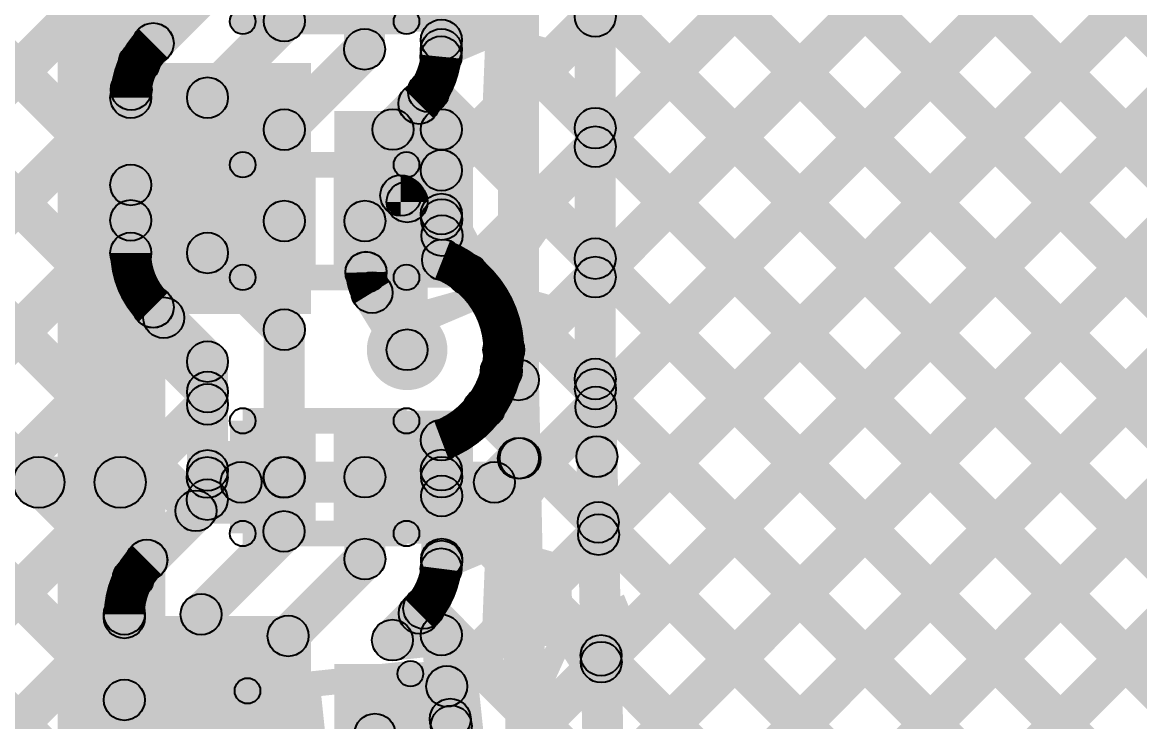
# Model space of a CAD drawing. Header units: millimetres. Extents: x 2.72 to 4.82, y 2.46 to 3.29.
# Drawn here: x 3.4501 to 3.6684, y 2.8643 to 3.0008 of the extents above; entities that cross this region are included whole.
import ezdxf

# ---------------------------------------------------------------- set-up
doc = ezdxf.new("R2010")
doc.units = ezdxf.units.MM
doc.header["$MEASUREMENT"] = 0
for name, color, linetype in [('BottomLayer', 5, 'Continuous'), ('BottomPaste', 16, 'Continuous'), ('BottomSolder', 6, 'Continuous'), ('TopLayer', 1, 'Continuous'), ('TopOverlay', 2, 'Continuous'), ('TopPaste', 8, 'Continuous'), ('TopSolder', 216, 'Continuous'), ('ViaHoleLayer', 16, 'Continuous')]:
    doc.layers.add(name, color=color, linetype=linetype)

# ---------------------------------------------------------------- blocks, each defined once
blk = doc.blocks.new('CAP_0201_B_21')
at = {"layer": 'BottomLayer'}
for points in [[(-0.01772, 0.00591), (-0.00591, 0.00591), (-0.00591, -0.00591), (-0.01772, -0.00591)], [(0.00591, 0.00591), (0.01772, 0.00591), (0.01772, -0.00591), (0.00591, -0.00591)]]:
    blk.add_hatch(color=5, dxfattribs=at).paths.add_polyline_path(points)
at = {"layer": 'BottomPaste'}
for points in [[(-0.01772, 0.00591), (-0.00591, 0.00591), (-0.00591, -0.00591), (-0.01772, -0.00591)], [(0.00591, 0.00591), (0.01772, 0.00591), (0.01772, -0.00591), (0.00591, -0.00591)]]:
    blk.add_hatch(color=16, dxfattribs=at).paths.add_polyline_path(points)
at = {"layer": 'BottomSolder'}
for points in [[(-0.01988, 0.00807), (-0.00374, 0.00807), (-0.00374, -0.00807), (-0.01988, -0.00807)], [(0.00374, 0.00807), (0.01988, 0.00807), (0.01988, -0.00807), (0.00374, -0.00807)]]:
    blk.add_hatch(color=6, dxfattribs=at).paths.add_polyline_path(points)
blk = doc.blocks.new('R__0402_B_57')
at = {"layer": 'BottomLayer'}
for points in [[(-0.0095, 0.0125), (-0.0095, -0.0125), (-0.0275, -0.0125), (-0.0275, 0.0125)], [(0.0275, 0.0125), (0.0275, -0.0125), (0.0095, -0.0125), (0.0095, 0.0125)]]:
    blk.add_hatch(color=5, dxfattribs=at).paths.add_polyline_path(points)
at = {"layer": 'BottomPaste'}
for points in [[(-0.0095, 0.0125), (-0.0095, -0.0125), (-0.0275, -0.0125), (-0.0275, 0.0125)], [(0.0275, 0.0125), (0.0275, -0.0125), (0.0095, -0.0125), (0.0095, 0.0125)]]:
    blk.add_hatch(color=16, dxfattribs=at).paths.add_polyline_path(points)
at = {"layer": 'BottomSolder'}
for points in [[(-0.0055, 0.0165), (-0.0055, -0.0165), (-0.0315, -0.0165), (-0.0315, 0.0165)], [(0.0315, 0.0165), (0.0315, -0.0165), (0.0055, -0.0165), (0.0055, 0.0165)]]:
    blk.add_hatch(color=6, dxfattribs=at).paths.add_polyline_path(points)
blk = doc.blocks.new('R__0402_B_58')
at = {"layer": 'BottomLayer'}
for points in [[(-0.0095, 0.0125), (-0.0095, -0.0125), (-0.0275, -0.0125), (-0.0275, 0.0125)], [(0.0275, 0.0125), (0.0275, -0.0125), (0.0095, -0.0125), (0.0095, 0.0125)]]:
    blk.add_hatch(color=5, dxfattribs=at).paths.add_polyline_path(points)
at = {"layer": 'BottomPaste'}
for points in [[(-0.0095, 0.0125), (-0.0095, -0.0125), (-0.0275, -0.0125), (-0.0275, 0.0125)], [(0.0275, 0.0125), (0.0275, -0.0125), (0.0095, -0.0125), (0.0095, 0.0125)]]:
    blk.add_hatch(color=16, dxfattribs=at).paths.add_polyline_path(points)
at = {"layer": 'BottomSolder'}
for points in [[(-0.0055, 0.0165), (-0.0055, -0.0165), (-0.0315, -0.0165), (-0.0315, 0.0165)], [(0.0315, 0.0165), (0.0315, -0.0165), (0.0055, -0.0165), (0.0055, 0.0165)]]:
    blk.add_hatch(color=6, dxfattribs=at).paths.add_polyline_path(points)
blk = doc.blocks.new('LED_0201_113')
at = {"layer": 'TopLayer'}
for points in [[(-0.01181, 0.00689), (-0.00394, 0.00689), (-0.00394, -0.00689), (-0.01181, -0.00689)], [(0.00394, 0.00689), (0.01181, 0.00689), (0.01181, -0.00689), (0.00394, -0.00689)]]:
    blk.add_hatch(color=1, dxfattribs=at).paths.add_polyline_path(points)
at = {"layer": 'TopOverlay'}
h = blk.add_hatch(color=2, dxfattribs=at)
edge = h.paths.add_edge_path()
edge.add_arc((-0.016, 0.011), 0.0025, 0, 360)
h = blk.add_hatch(color=2, dxfattribs=at)
edge = h.paths.add_edge_path()
edge.add_arc((-0.016, 0.011), 0.0025, 0, 360)
for points in [[(-0.016, 0.0085), (-0.016, 0.0135), (0.016, 0.0135), (0.016, 0.0085)], [(-0.0185, 0.011), (-0.0135, 0.011), (-0.0135, -0.011), (-0.0185, -0.011)], [(0.013, -0.011), (0.017, -0.011), (0.017, 0.011), (0.013, 0.011)], [(0.016, -0.013), (0.029, -0.013), (0.029, 0.013), (0.016, 0.013)], [(-0.016, -0.0135), (-0.016, -0.0085), (0.016, -0.0085), (0.016, -0.0135)]]:
    blk.add_hatch(color=2, dxfattribs=at).paths.add_polyline_path(points)
h = blk.add_hatch(color=2, dxfattribs=at)
edge = h.paths.add_edge_path()
edge.add_arc((0.016, 0.011), 0.0025, 0, 360)
h = blk.add_hatch(color=2, dxfattribs=at)
edge = h.paths.add_edge_path()
edge.add_arc((-0.016, -0.011), 0.0025, 0, 360)
h = blk.add_hatch(color=2, dxfattribs=at)
edge = h.paths.add_edge_path()
edge.add_arc((-0.016, -0.011), 0.0025, 0, 360)
h = blk.add_hatch(color=2, dxfattribs=at)
edge = h.paths.add_edge_path()
edge.add_arc((0.016, -0.011), 0.0025, 0, 360)
at = {"layer": 'TopPaste'}
for points in [[(-0.01181, 0.00689), (-0.00394, 0.00689), (-0.00394, -0.00689), (-0.01181, -0.00689)], [(0.00394, 0.00689), (0.01181, 0.00689), (0.01181, -0.00689), (0.00394, -0.00689)]]:
    blk.add_hatch(color=8, dxfattribs=at).paths.add_polyline_path(points)
at = {"layer": 'TopSolder'}
for points in [[(-0.01398, 0.00906), (-0.00177, 0.00906), (-0.00177, -0.00905), (-0.01398, -0.00905)], [(0.00177, 0.00905), (0.01398, 0.00905), (0.01398, -0.00906), (0.00177, -0.00906)]]:
    blk.add_hatch(color=216, dxfattribs=at).paths.add_polyline_path(points)
at = {"layer": 'TopOverlay'}
for centre in [(-0.016, 0.011), (-0.016, 0.011), (0.016, 0.011), (-0.016, -0.011), (-0.016, -0.011), (0.016, -0.011)]:
    blk.add_circle(centre, 0.0025, dxfattribs=at)
blk = doc.blocks.new('LED_0201_114')
at = {"layer": 'TopLayer'}
for points in [[(-0.01181, 0.00689), (-0.00394, 0.00689), (-0.00394, -0.00689), (-0.01181, -0.00689)], [(0.00394, 0.00689), (0.01181, 0.00689), (0.01181, -0.00689), (0.00394, -0.00689)]]:
    blk.add_hatch(color=1, dxfattribs=at).paths.add_polyline_path(points)
at = {"layer": 'TopOverlay'}
h = blk.add_hatch(color=2, dxfattribs=at)
edge = h.paths.add_edge_path()
edge.add_arc((-0.016, 0.011), 0.0025, 0, 360)
h = blk.add_hatch(color=2, dxfattribs=at)
edge = h.paths.add_edge_path()
edge.add_arc((-0.016, 0.011), 0.0025, 0, 360)
for points in [[(-0.016, 0.0085), (-0.016, 0.0135), (0.016, 0.0135), (0.016, 0.0085)], [(-0.0135, -0.011), (-0.0185, -0.011), (-0.0185, 0.011), (-0.0135, 0.011)], [(0.013, -0.011), (0.017, -0.011), (0.017, 0.011), (0.013, 0.011)], [(0.016, -0.013), (0.029, -0.013), (0.029, 0.013), (0.016, 0.013)], [(-0.016, -0.0135), (-0.016, -0.0085), (0.016, -0.0085), (0.016, -0.0135)]]:
    blk.add_hatch(color=2, dxfattribs=at).paths.add_polyline_path(points)
h = blk.add_hatch(color=2, dxfattribs=at)
edge = h.paths.add_edge_path()
edge.add_arc((0.016, 0.011), 0.0025, 0, 360)
h = blk.add_hatch(color=2, dxfattribs=at)
edge = h.paths.add_edge_path()
edge.add_arc((-0.016, -0.011), 0.0025, 0, 360)
h = blk.add_hatch(color=2, dxfattribs=at)
edge = h.paths.add_edge_path()
edge.add_arc((-0.016, -0.011), 0.0025, 0, 360)
h = blk.add_hatch(color=2, dxfattribs=at)
edge = h.paths.add_edge_path()
edge.add_arc((0.016, -0.011), 0.0025, 0, 360)
at = {"layer": 'TopPaste'}
for points in [[(-0.01181, 0.00689), (-0.00394, 0.00689), (-0.00394, -0.00689), (-0.01181, -0.00689)], [(0.00394, 0.00689), (0.01181, 0.00689), (0.01181, -0.00689), (0.00394, -0.00689)]]:
    blk.add_hatch(color=8, dxfattribs=at).paths.add_polyline_path(points)
at = {"layer": 'TopSolder'}
for points in [[(-0.01398, 0.00906), (-0.00177, 0.00906), (-0.00177, -0.00906), (-0.01398, -0.00906)], [(0.00177, 0.00906), (0.01398, 0.00906), (0.01398, -0.00906), (0.00177, -0.00906)]]:
    blk.add_hatch(color=216, dxfattribs=at).paths.add_polyline_path(points)
at = {"layer": 'TopOverlay'}
for centre in [(-0.016, 0.011), (-0.016, 0.011), (0.016, 0.011), (-0.016, -0.011), (-0.016, -0.011), (0.016, -0.011)]:
    blk.add_circle(centre, 0.0025, dxfattribs=at)
blk = doc.blocks.new('LED_0201_115')
at = {"layer": 'TopLayer'}
for points in [[(-0.01181, 0.00689), (-0.00394, 0.00689), (-0.00394, -0.00689), (-0.01181, -0.00689)], [(0.00394, 0.00689), (0.01181, 0.00689), (0.01181, -0.00689), (0.00394, -0.00689)]]:
    blk.add_hatch(color=1, dxfattribs=at).paths.add_polyline_path(points)
at = {"layer": 'TopOverlay'}
h = blk.add_hatch(color=2, dxfattribs=at)
edge = h.paths.add_edge_path()
edge.add_arc((-0.016, 0.011), 0.0025, 0, 360)
h = blk.add_hatch(color=2, dxfattribs=at)
edge = h.paths.add_edge_path()
edge.add_arc((-0.016, 0.011), 0.0025, 0, 360)
for points in [[(-0.016, 0.0085), (-0.016, 0.0135), (0.016, 0.0135), (0.016, 0.0085)], [(-0.0135, -0.011), (-0.0185, -0.011), (-0.0185, 0.011), (-0.0135, 0.011)], [(0.013, -0.011), (0.017, -0.011), (0.017, 0.011), (0.013, 0.011)], [(0.016, -0.013), (0.029, -0.013), (0.029, 0.013), (0.016, 0.013)], [(-0.016, -0.0135), (-0.016, -0.0085), (0.016, -0.0085), (0.016, -0.0135)]]:
    blk.add_hatch(color=2, dxfattribs=at).paths.add_polyline_path(points)
h = blk.add_hatch(color=2, dxfattribs=at)
edge = h.paths.add_edge_path()
edge.add_arc((0.016, 0.011), 0.0025, 0, 360)
h = blk.add_hatch(color=2, dxfattribs=at)
edge = h.paths.add_edge_path()
edge.add_arc((-0.016, -0.011), 0.0025, 0, 360)
h = blk.add_hatch(color=2, dxfattribs=at)
edge = h.paths.add_edge_path()
edge.add_arc((-0.016, -0.011), 0.0025, 0, 360)
h = blk.add_hatch(color=2, dxfattribs=at)
edge = h.paths.add_edge_path()
edge.add_arc((0.016, -0.011), 0.0025, 0, 360)
at = {"layer": 'TopPaste'}
for points in [[(-0.01181, 0.00689), (-0.00394, 0.00689), (-0.00394, -0.00689), (-0.01181, -0.00689)], [(0.00394, 0.00689), (0.01181, 0.00689), (0.01181, -0.00689), (0.00394, -0.00689)]]:
    blk.add_hatch(color=8, dxfattribs=at).paths.add_polyline_path(points)
at = {"layer": 'TopSolder'}
for points in [[(-0.01398, 0.00906), (-0.00177, 0.00906), (-0.00177, -0.00906), (-0.01398, -0.00906)], [(0.00177, 0.00906), (0.01398, 0.00906), (0.01398, -0.00906), (0.00177, -0.00906)]]:
    blk.add_hatch(color=216, dxfattribs=at).paths.add_polyline_path(points)
at = {"layer": 'TopOverlay'}
for centre in [(-0.016, 0.011), (-0.016, 0.011), (0.016, 0.011), (-0.016, -0.011), (-0.016, -0.011), (0.016, -0.011)]:
    blk.add_circle(centre, 0.0025, dxfattribs=at)
blk = doc.blocks.new('LED_0201_116')
at = {"layer": 'TopLayer'}
for points in [[(-0.01181, 0.00689), (-0.00394, 0.00689), (-0.00394, -0.00689), (-0.01181, -0.00689)], [(0.00394, 0.00689), (0.01181, 0.00689), (0.01181, -0.00689), (0.00394, -0.00689)]]:
    blk.add_hatch(color=1, dxfattribs=at).paths.add_polyline_path(points)
at = {"layer": 'TopOverlay'}
h = blk.add_hatch(color=2, dxfattribs=at)
edge = h.paths.add_edge_path()
edge.add_arc((-0.016, 0.011), 0.0025, 0, 360)
h = blk.add_hatch(color=2, dxfattribs=at)
edge = h.paths.add_edge_path()
edge.add_arc((-0.016, 0.011), 0.0025, 0, 360)
for points in [[(-0.016, 0.0085), (-0.016, 0.0135), (0.016, 0.0135), (0.016, 0.0085)], [(-0.0135, -0.011), (-0.0185, -0.011), (-0.0185, 0.011), (-0.0135, 0.011)], [(0.013, -0.011), (0.017, -0.011), (0.017, 0.011), (0.013, 0.011)], [(0.016, -0.013), (0.029, -0.013), (0.029, 0.013), (0.016, 0.013)], [(-0.016, -0.0135), (-0.016, -0.0085), (0.016, -0.0085), (0.016, -0.0135)]]:
    blk.add_hatch(color=2, dxfattribs=at).paths.add_polyline_path(points)
h = blk.add_hatch(color=2, dxfattribs=at)
edge = h.paths.add_edge_path()
edge.add_arc((0.016, 0.011), 0.0025, 0, 360)
h = blk.add_hatch(color=2, dxfattribs=at)
edge = h.paths.add_edge_path()
edge.add_arc((-0.016, -0.011), 0.0025, 0, 360)
h = blk.add_hatch(color=2, dxfattribs=at)
edge = h.paths.add_edge_path()
edge.add_arc((-0.016, -0.011), 0.0025, 0, 360)
h = blk.add_hatch(color=2, dxfattribs=at)
edge = h.paths.add_edge_path()
edge.add_arc((0.016, -0.011), 0.0025, 0, 360)
at = {"layer": 'TopPaste'}
for points in [[(-0.01181, 0.00689), (-0.00394, 0.00689), (-0.00394, -0.00689), (-0.01181, -0.00689)], [(0.00394, 0.00689), (0.01181, 0.00689), (0.01181, -0.00689), (0.00394, -0.00689)]]:
    blk.add_hatch(color=8, dxfattribs=at).paths.add_polyline_path(points)
at = {"layer": 'TopSolder'}
for points in [[(-0.01398, 0.00906), (-0.00177, 0.00906), (-0.00177, -0.00906), (-0.01398, -0.00906)], [(0.00177, 0.00906), (0.01398, 0.00906), (0.01398, -0.00906), (0.00177, -0.00906)]]:
    blk.add_hatch(color=216, dxfattribs=at).paths.add_polyline_path(points)
at = {"layer": 'TopOverlay'}
for centre in [(-0.016, 0.011), (-0.016, 0.011), (0.016, 0.011), (-0.016, -0.011), (-0.016, -0.011), (0.016, -0.011)]:
    blk.add_circle(centre, 0.0025, dxfattribs=at)

msp = doc.modelspace()

# ---------------------------------------------------------------- hatches: boundary and pattern name
at = {"layer": 'BottomLayer'}
for points in [[(3.457, 2.83587), (3.478, 2.83587), (3.478, 3.205), (3.457, 3.205)], [(3.49148, 3.17229), (3.49714, 3.17795), (3.9026, 2.77249), (3.89694, 2.76683)], [(3.56483, 2.97369), (3.55917, 2.97934), (3.75777, 3.17795), (3.76343, 3.17229)], [(3.56483, 2.94823), (3.55917, 2.95389), (3.78323, 3.17795), (3.78889, 3.17229)], [(3.56483, 2.99914), (3.55917, 3.0048), (3.73232, 3.17795), (3.73797, 3.17229)], [(3.56494, 2.92289), (3.55929, 2.92855), (3.80868, 3.17795), (3.81434, 3.17229)], [(3.56547, 2.89797), (3.55982, 2.90362), (3.83414, 3.17795), (3.8398, 3.17229)], [(3.566, 2.87304), (3.56035, 2.8787), (3.8596, 3.17795), (3.86525, 3.17229)], [(3.56669, 2.84827), (3.56104, 2.85393), (3.88505, 3.17795), (3.89071, 3.17229)], [(3.57317, 2.82929), (3.56751, 2.83495), (3.91051, 3.17795), (3.91616, 3.17229)], [(3.57964, 2.8103), (3.57398, 2.81596), (3.93596, 3.17795), (3.94162, 3.17229)], [(3.58611, 2.79132), (3.58045, 2.79698), (3.96142, 3.17795), (3.96708, 3.17229)], [(3.55917, 3.07914), (3.56483, 3.0848), (3.89325, 2.75638), (3.8876, 2.75072)], [(3.55917, 3.05369), (3.56483, 3.05935), (3.88391, 2.74026), (3.87826, 2.7346)], [(3.55917, 3.02823), (3.56483, 3.03389), (3.78118, 2.81754), (3.77552, 2.81188)], [(3.551, 2.931), (3.543, 2.931), (3.543, 3.021), (3.551, 3.021)], [(3.566, 2.93116), (3.558, 2.93116), (3.558, 3.021), (3.566, 3.021)], [(3.55917, 3.00278), (3.56483, 3.00843), (3.75793, 2.81533), (3.75227, 2.80968)], [(3.4745, 2.94387), (3.5065, 2.94387), (3.5065, 2.99287), (3.4745, 2.99287)], [(3.55917, 2.97732), (3.56483, 2.98298), (3.73466, 2.81314), (3.72901, 2.80749)], [(3.52925, 2.93687), (3.52125, 2.93687), (3.52125, 2.96575), (3.52925, 2.96575)], [(3.55917, 2.95187), (3.56483, 2.95752), (3.70566, 2.81669), (3.7, 2.81104)], [(3.55921, 2.92637), (3.56487, 2.93202), (3.69222, 2.80467), (3.68657, 2.79902)], [(3.543, 2.93091), (3.551, 2.93109), (3.55132, 2.91578), (3.54333, 2.91561)], [(3.558, 2.93107), (3.566, 2.93124), (3.56632, 2.91611), (3.55832, 2.91594)], [(3.54514, 2.90817), (3.53949, 2.91383), (3.54417, 2.91851), (3.54983, 2.91286)], [(3.45328, 2.906), (3.45328, 2.916), (3.46919, 2.916), (3.46919, 2.906)], [(3.49281, 2.907), (3.49281, 2.915), (3.54231, 2.915), (3.54231, 2.907)], [(3.54333, 2.91561), (3.55132, 2.91578), (3.55274, 2.84906), (3.54475, 2.84889)], [(3.55832, 2.91591), (3.56632, 2.91608), (3.56769, 2.8517), (3.55969, 2.85153)], [(3.55977, 2.90036), (3.56542, 2.90602), (3.78184, 2.6896), (3.77619, 2.68394)], [(3.4745, 2.83587), (3.5065, 2.83587), (3.5065, 2.88487), (3.4745, 2.88487)], [(3.56032, 2.87435), (3.56598, 2.88001), (3.75339, 2.6926), (3.74773, 2.68694)]]:
    msp.add_hatch(color=5, dxfattribs=at).paths.add_polyline_path(points)
h = msp.add_hatch(color=5, dxfattribs=at)
edge = h.paths.add_edge_path()
edge.add_arc((3.562, 3.00197), 0.004, 0, 360)
h = msp.add_hatch(color=5, dxfattribs=at)
edge = h.paths.add_edge_path()
edge.add_arc((3.562, 2.98015), 0.004, 0, 360)
h = msp.add_hatch(color=5, dxfattribs=at)
edge = h.paths.add_edge_path()
edge.add_arc((3.562, 2.97652), 0.004, 0, 360)
h = msp.add_hatch(color=5, dxfattribs=at)
edge = h.paths.add_edge_path()
edge.add_arc((3.524, 2.967), 0.004, 0, 360)
h = msp.add_hatch(color=5, dxfattribs=at)
edge = h.paths.add_edge_path()
edge.add_arc((3.52525, 2.96575), 0.004, 0, 360)
h = msp.add_hatch(color=5, dxfattribs=at)
edge = h.paths.add_edge_path()
edge.add_arc((3.52525, 2.96575), 0.004, 0, 360)
h = msp.add_hatch(color=5, dxfattribs=at)
edge = h.paths.add_edge_path()
edge.add_arc((3.562, 2.95469), 0.004, 0, 360)
h = msp.add_hatch(color=5, dxfattribs=at)
edge = h.paths.add_edge_path()
edge.add_arc((3.562, 2.95106), 0.004, 0, 360)
h = msp.add_hatch(color=5, dxfattribs=at)
edge = h.paths.add_edge_path()
edge.add_arc((3.52525, 2.93687), 0.00787, 0, 360)
h = msp.add_hatch(color=5, dxfattribs=at)
edge = h.paths.add_edge_path()
edge.add_arc((3.52525, 2.93687), 0.004, 0, 360)
h = msp.add_hatch(color=5, dxfattribs=at)
edge = h.paths.add_edge_path()
edge.add_arc((3.547, 2.931), 0.004, 0, 360)
h = msp.add_hatch(color=5, dxfattribs=at)
edge = h.paths.add_edge_path()
edge.add_arc((3.547, 2.931), 0.004, 0, 360)
h = msp.add_hatch(color=5, dxfattribs=at)
edge = h.paths.add_edge_path()
edge.add_arc((3.562, 2.93116), 0.004, 0, 360)
h = msp.add_hatch(color=5, dxfattribs=at)
edge = h.paths.add_edge_path()
edge.add_arc((3.562, 2.93116), 0.004, 0, 360)
h = msp.add_hatch(color=5, dxfattribs=at)
edge = h.paths.add_edge_path()
edge.add_arc((3.56204, 2.9292), 0.004, 0, 360)
h = msp.add_hatch(color=5, dxfattribs=at)
edge = h.paths.add_edge_path()
edge.add_arc((3.56212, 2.92572), 0.004, 0, 360)
h = msp.add_hatch(color=5, dxfattribs=at)
edge = h.paths.add_edge_path()
edge.add_arc((3.547, 2.91569), 0.004, 0, 360)
h = msp.add_hatch(color=5, dxfattribs=at)
edge = h.paths.add_edge_path()
edge.add_arc((3.54733, 2.91569), 0.004, 0, 360)
h = msp.add_hatch(color=5, dxfattribs=at)
edge = h.paths.add_edge_path()
edge.add_arc((3.54733, 2.91569), 0.004, 0, 360)
h = msp.add_hatch(color=5, dxfattribs=at)
edge = h.paths.add_edge_path()
edge.add_arc((3.56232, 2.91603), 0.004, 0, 360)
h = msp.add_hatch(color=5, dxfattribs=at)
edge = h.paths.add_edge_path()
edge.add_arc((3.56232, 2.916), 0.004, 0, 360)
h = msp.add_hatch(color=5, dxfattribs=at)
edge = h.paths.add_edge_path()
edge.add_arc((3.45328, 2.911), 0.005, 0, 360)
h = msp.add_hatch(color=5, dxfattribs=at)
edge = h.paths.add_edge_path()
edge.add_arc((3.46919, 2.911), 0.005, 0, 360)
h = msp.add_hatch(color=5, dxfattribs=at)
edge = h.paths.add_edge_path()
edge.add_arc((3.49281, 2.911), 0.004, 0, 360)
h = msp.add_hatch(color=5, dxfattribs=at)
edge = h.paths.add_edge_path()
edge.add_arc((3.54231, 2.911), 0.004, 0, 360)
h = msp.add_hatch(color=5, dxfattribs=at)
edge = h.paths.add_edge_path()
edge.add_arc((3.54231, 2.911), 0.004, 0, 360)
h = msp.add_hatch(color=5, dxfattribs=at)
edge = h.paths.add_edge_path()
edge.add_arc((3.56259, 2.90319), 0.004, 0, 360)
h = msp.add_hatch(color=5, dxfattribs=at)
edge = h.paths.add_edge_path()
edge.add_arc((3.56265, 2.90079), 0.004, 0, 360)
h = msp.add_hatch(color=5, dxfattribs=at)
edge = h.paths.add_edge_path()
edge.add_arc((3.56315, 2.87718), 0.004, 0, 360)
h = msp.add_hatch(color=5, dxfattribs=at)
edge = h.paths.add_edge_path()
edge.add_arc((3.56318, 2.87587), 0.004, 0, 360)
at = {"layer": 'TopLayer'}
for points in [[(3.48036, 3.18341), (3.48602, 3.18907), (3.92277, 2.75232), (3.91711, 2.74666)], [(3.53477, 2.99454), (3.52911, 3.00019), (3.71788, 3.18897), (3.72354, 3.18331)], [(3.53477, 2.96908), (3.52911, 2.97474), (3.74333, 3.18896), (3.74898, 3.1833)], [(3.53482, 2.89277), (3.52917, 2.89843), (3.81966, 3.18892), (3.82532, 3.18327)], [(3.53582, 2.86832), (3.53017, 2.87397), (3.84511, 3.18891), (3.85076, 3.18325)], [(3.5399, 2.94876), (3.53424, 2.95442), (3.76877, 3.18894), (3.77443, 3.18329)], [(3.54168, 2.84872), (3.53603, 2.85438), (3.87055, 3.1889), (3.87621, 3.18324)], [(3.54649, 2.9299), (3.54084, 2.93555), (3.79422, 3.18893), (3.79987, 3.18328)], [(3.54853, 2.83011), (3.54288, 2.83577), (3.89599, 3.18889), (3.90165, 3.18323)], [(3.54885, 2.80498), (3.5432, 2.81063), (3.92144, 3.18888), (3.9271, 3.18322)], [(3.5532, 2.78387), (3.54754, 2.78952), (3.94688, 3.18887), (3.95254, 3.18321)], [(3.56523, 2.77045), (3.55958, 2.7761), (3.97233, 3.18886), (3.97799, 3.1832)], [(3.52886, 3.10946), (3.53451, 3.11512), (3.91165, 2.73798), (3.90599, 2.73233)], [(3.52742, 3.08544), (3.53307, 3.0911), (3.89849, 2.72568), (3.89284, 2.72002)], [(3.33846, 3.07075), (3.34412, 3.07641), (3.48908, 2.93145), (3.48342, 2.92579)], [(3.29815, 3.06015), (3.30381, 3.06581), (3.47457, 2.89505), (3.46891, 2.88939)], [(3.52892, 3.05849), (3.53458, 3.06414), (3.78118, 2.81754), (3.77552, 2.81188)], [(3.32778, 3.05597), (3.33344, 3.06163), (3.48682, 2.90825), (3.48117, 2.90259)], [(3.28474, 3.04811), (3.2904, 3.05376), (3.47283, 2.87133), (3.46717, 2.86568)], [(3.27588, 3.03151), (3.28154, 3.03717), (3.47425, 2.84445), (3.46859, 2.8388)], [(3.53841, 3.02354), (3.54406, 3.0292), (3.75793, 2.81533), (3.75227, 2.80968)], [(3.44218, 3.01795), (3.44784, 3.0236), (3.47571, 2.99572), (3.47006, 2.99007)], [(3.10171, 2.63785), (3.09605, 2.64351), (3.47565, 3.0231), (3.48131, 3.01745)], [(3.41799, 3.01668), (3.42364, 3.02234), (3.47408, 2.9719), (3.46842, 2.96625)], [(3.52911, 3.00738), (3.53477, 3.01304), (3.73466, 2.81314), (3.72901, 2.80749)], [(3.52094, 2.99556), (3.51294, 2.99556), (3.51294, 3.01087), (3.52094, 3.01087)], [(3.53594, 2.99556), (3.52794, 2.99556), (3.52794, 3.01087), (3.53594, 3.01087)], [(3.53594, 2.99556), (3.52794, 2.99556), (3.52794, 3.01087), (3.53594, 3.01087)], [(3.47848, 2.99387), (3.47282, 2.99953), (3.48342, 3.01013), (3.48908, 3.00447)], [(3.48908, 2.98326), (3.48342, 2.98892), (3.49842, 3.00392), (3.50408, 2.99826)], [(3.50408, 2.97705), (3.49842, 2.9827), (3.51411, 2.99839), (3.51977, 2.99273)], [(3.04869, 2.55937), (3.04303, 2.56502), (3.46851, 2.9905), (3.47416, 2.98485)], [(3.5266, 2.98443), (3.53226, 2.99009), (3.70566, 2.81669), (3.7, 2.81104)], [(3.52531, 2.97706), (3.51965, 2.98272), (3.52471, 2.98777), (3.53037, 2.98212)], [(3.47525, 2.95579), (3.46725, 2.95579), (3.46725, 2.98609), (3.47525, 2.98609)], [(3.49025, 2.95579), (3.48225, 2.95579), (3.48225, 2.98609), (3.49025, 2.98609)], [(3.52248, 2.97589), (3.52248, 2.98389), (3.53194, 2.98389), (3.53194, 2.97589)], [(3.50525, 2.962), (3.49725, 2.962), (3.49725, 2.97987), (3.50525, 2.97987)], [(3.53594, 2.96337), (3.52794, 2.96337), (3.52794, 2.97989), (3.53594, 2.97989)], [(3.07413, 2.55936), (3.06847, 2.56501), (3.46842, 2.96496), (3.47408, 2.95931)], [(3.528, 2.96223), (3.536, 2.96239), (3.53616, 2.95452), (3.52816, 2.95436)], [(3.513, 2.96192), (3.521, 2.96208), (3.52121, 2.95213), (3.51321, 2.95197)], [(3.52923, 2.95635), (3.53489, 2.962), (3.69222, 2.80467), (3.68657, 2.79902)], [(3.48342, 2.95296), (3.48908, 2.95862), (3.50408, 2.94362), (3.49842, 2.93796)], [(3.51321, 2.95198), (3.52121, 2.95212), (3.52121, 2.95209), (3.51321, 2.95194)], [(3.51499, 2.94593), (3.5218, 2.95012), (3.52866, 2.93897), (3.52185, 2.93478)], [(3.47282, 2.94235), (3.47848, 2.948), (3.48908, 2.9374), (3.48342, 2.93175)], [(3.09957, 2.55935), (3.09392, 2.565), (3.47487, 2.94596), (3.48053, 2.9403)], [(3.50525, 2.912), (3.49725, 2.912), (3.49725, 2.94079), (3.50525, 2.94079)], [(3.49025, 2.91331), (3.48225, 2.91331), (3.48225, 2.93457), (3.49025, 2.93457)], [(3.12502, 2.55933), (3.11936, 2.56499), (3.48342, 2.92905), (3.48908, 2.9234)], [(3.53747, 2.92265), (3.54313, 2.92831), (3.79956, 2.67188), (3.79391, 2.66622)], [(3.53594, 2.91337), (3.52794, 2.91337), (3.52794, 2.91922), (3.53594, 2.91922)], [(3.50402, 2.90911), (3.49836, 2.91477), (3.49842, 2.91483), (3.50408, 2.90917)], [(3.47723, 2.893), (3.47157, 2.89865), (3.48336, 2.91044), (3.48902, 2.90479)], [(3.49019, 2.90762), (3.48219, 2.90762), (3.48219, 2.91194), (3.49019, 2.91194)], [(3.50519, 2.9014), (3.49719, 2.9014), (3.49719, 2.91194), (3.50519, 2.91194)], [(3.521, 2.896), (3.513, 2.896), (3.513, 2.912), (3.521, 2.912)], [(3.536, 2.896), (3.528, 2.896), (3.528, 2.912), (3.536, 2.912)], [(3.52917, 2.9055), (3.53483, 2.91116), (3.77816, 2.66782), (3.77251, 2.66216)], [(3.48783, 2.88238), (3.48217, 2.88804), (3.49836, 2.90423), (3.50402, 2.89857)], [(3.50483, 2.87817), (3.49917, 2.88383), (3.51417, 2.89883), (3.51983, 2.89317)], [(3.52521, 2.87734), (3.51956, 2.883), (3.52477, 2.88822), (3.53043, 2.88256)], [(3.52567, 2.88354), (3.53133, 2.8892), (3.75408, 2.66644), (3.74843, 2.66079)], [(3.15046, 2.55932), (3.14481, 2.56498), (3.46717, 2.88734), (3.47283, 2.88169)], [(3.474, 2.848), (3.466, 2.848), (3.466, 2.88521), (3.474, 2.88521)], [(3.489, 2.848), (3.481, 2.848), (3.481, 2.88521), (3.489, 2.88521)], [(3.5228, 2.87619), (3.52197, 2.88415), (3.53152, 2.88515), (3.53236, 2.8772)], [(3.52796, 2.88076), (3.53592, 2.88159), (3.53765, 2.86517), (3.52969, 2.86433)], [(3.49801, 2.88075), (3.50599, 2.88125), (3.50729, 2.86043), (3.4993, 2.85993)]]:
    msp.add_hatch(color=1, dxfattribs=at).paths.add_polyline_path(points)
h = msp.add_hatch(color=1, dxfattribs=at)
edge = h.paths.add_edge_path()
edge.add_arc((3.50125, 3.00109), 0.004, 0, 360)
h = msp.add_hatch(color=1, dxfattribs=at)
edge = h.paths.add_edge_path()
edge.add_arc((3.50125, 3.00109), 0.004, 0, 360)
h = msp.add_hatch(color=1, dxfattribs=at)
edge = h.paths.add_edge_path()
edge.add_arc((3.47565, 2.99669), 0.004, 0, 360)
h = msp.add_hatch(color=1, dxfattribs=at)
edge = h.paths.add_edge_path()
edge.add_arc((3.47564, 2.99669), 0.004, 0, 360)
h = msp.add_hatch(color=1, dxfattribs=at)
edge = h.paths.add_edge_path()
edge.add_arc((3.47565, 2.9967), 0.004, 0, 360)
h = msp.add_hatch(color=1, dxfattribs=at)
edge = h.paths.add_edge_path()
edge.add_arc((3.51694, 2.99556), 0.004, 0, 360)
h = msp.add_hatch(color=1, dxfattribs=at)
edge = h.paths.add_edge_path()
edge.add_arc((3.51694, 2.99556), 0.004, 0, 360)
h = msp.add_hatch(color=1, dxfattribs=at)
edge = h.paths.add_edge_path()
edge.add_arc((3.53194, 2.99736), 0.004, 0, 360)
h = msp.add_hatch(color=1, dxfattribs=at)
edge = h.paths.add_edge_path()
edge.add_arc((3.53194, 2.99556), 0.004, 0, 360)
h = msp.add_hatch(color=1, dxfattribs=at)
edge = h.paths.add_edge_path()
edge.add_arc((3.53194, 2.99556), 0.004, 0, 360)
h = msp.add_hatch(color=1, dxfattribs=at)
edge = h.paths.add_edge_path()
edge.add_arc((3.53187, 2.99411), 0.004, 0, 360)
h = msp.add_hatch(color=1, dxfattribs=at)
edge = h.paths.add_edge_path()
edge.add_arc((3.53187, 2.99411), 0.004, 0, 360)
h = msp.add_hatch(color=1, dxfattribs=at)
edge = h.paths.add_edge_path()
edge.add_arc((3.47289, 2.9929), 0.004, 0, 360)
h = msp.add_hatch(color=1, dxfattribs=at)
edge = h.paths.add_edge_path()
edge.add_arc((3.47134, 2.98768), 0.004, 0, 360)
h = msp.add_hatch(color=1, dxfattribs=at)
edge = h.paths.add_edge_path()
edge.add_arc((3.52943, 2.98726), 0.004, 0, 360)
h = msp.add_hatch(color=1, dxfattribs=at)
edge = h.paths.add_edge_path()
edge.add_arc((3.47125, 2.98609), 0.004, 0, 360)
h = msp.add_hatch(color=1, dxfattribs=at)
edge = h.paths.add_edge_path()
edge.add_arc((3.47125, 2.98609), 0.004, 0, 360)
h = msp.add_hatch(color=1, dxfattribs=at)
edge = h.paths.add_edge_path()
edge.add_arc((3.47125, 2.98609), 0.004, 0, 360)
h = msp.add_hatch(color=1, dxfattribs=at)
edge = h.paths.add_edge_path()
edge.add_arc((3.48625, 2.98609), 0.004, 0, 360)
h = msp.add_hatch(color=1, dxfattribs=at)
edge = h.paths.add_edge_path()
edge.add_arc((3.48625, 2.98609), 0.004, 0, 360)
h = msp.add_hatch(color=1, dxfattribs=at)
edge = h.paths.add_edge_path()
edge.add_arc((3.52754, 2.98495), 0.004, 0, 360)
h = msp.add_hatch(color=1, dxfattribs=at)
edge = h.paths.add_edge_path()
edge.add_arc((3.52754, 2.98495), 0.004, 0, 360)
h = msp.add_hatch(color=1, dxfattribs=at)
edge = h.paths.add_edge_path()
edge.add_arc((3.52755, 2.98496), 0.004, 0, 360)
h = msp.add_hatch(color=1, dxfattribs=at)
edge = h.paths.add_edge_path()
edge.add_arc((3.50125, 2.97987), 0.004, 0, 360)
h = msp.add_hatch(color=1, dxfattribs=at)
edge = h.paths.add_edge_path()
edge.add_arc((3.50125, 2.97987), 0.004, 0, 360)
h = msp.add_hatch(color=1, dxfattribs=at)
edge = h.paths.add_edge_path()
edge.add_arc((3.52248, 2.97989), 0.004, 0, 360)
h = msp.add_hatch(color=1, dxfattribs=at)
edge = h.paths.add_edge_path()
edge.add_arc((3.52248, 2.97989), 0.004, 0, 360)
h = msp.add_hatch(color=1, dxfattribs=at)
edge = h.paths.add_edge_path()
edge.add_arc((3.53194, 2.97989), 0.004, 0, 360)
h = msp.add_hatch(color=1, dxfattribs=at)
edge = h.paths.add_edge_path()
edge.add_arc((3.53194, 2.97989), 0.004, 0, 360)
h = msp.add_hatch(color=1, dxfattribs=at)
edge = h.paths.add_edge_path()
edge.add_arc((3.53194, 2.97191), 0.004, 0, 360)
h = msp.add_hatch(color=1, dxfattribs=at)
edge = h.paths.add_edge_path()
edge.add_arc((3.47125, 2.96907), 0.004, 0, 360)
h = msp.add_hatch(color=1, dxfattribs=at)
edge = h.paths.add_edge_path()
edge.add_arc((3.53194, 2.96337), 0.004, 0, 360)
h = msp.add_hatch(color=1, dxfattribs=at)
edge = h.paths.add_edge_path()
edge.add_arc((3.47125, 2.96214), 0.004, 0, 360)
h = msp.add_hatch(color=1, dxfattribs=at)
edge = h.paths.add_edge_path()
edge.add_arc((3.50125, 2.962), 0.004, 0, 360)
h = msp.add_hatch(color=1, dxfattribs=at)
edge = h.paths.add_edge_path()
edge.add_arc((3.517, 2.962), 0.004, 0, 360)
h = msp.add_hatch(color=1, dxfattribs=at)
edge = h.paths.add_edge_path()
edge.add_arc((3.532, 2.96231), 0.004, 0, 360)
h = msp.add_hatch(color=1, dxfattribs=at)
edge = h.paths.add_edge_path()
edge.add_arc((3.53206, 2.95918), 0.004, 0, 360)
h = msp.add_hatch(color=1, dxfattribs=at)
edge = h.paths.add_edge_path()
edge.add_arc((3.47125, 2.95579), 0.004, 0, 360)
h = msp.add_hatch(color=1, dxfattribs=at)
edge = h.paths.add_edge_path()
edge.add_arc((3.47125, 2.95579), 0.004, 0, 360)
h = msp.add_hatch(color=1, dxfattribs=at)
edge = h.paths.add_edge_path()
edge.add_arc((3.47125, 2.95579), 0.004, 0, 360)
h = msp.add_hatch(color=1, dxfattribs=at)
edge = h.paths.add_edge_path()
edge.add_arc((3.48625, 2.95579), 0.004, 0, 360)
h = msp.add_hatch(color=1, dxfattribs=at)
edge = h.paths.add_edge_path()
edge.add_arc((3.48625, 2.95579), 0.004, 0, 360)
h = msp.add_hatch(color=1, dxfattribs=at)
edge = h.paths.add_edge_path()
edge.add_arc((3.53216, 2.95444), 0.004, 0, 360)
h = msp.add_hatch(color=1, dxfattribs=at)
edge = h.paths.add_edge_path()
edge.add_arc((3.53216, 2.95444), 0.004, 0, 360)
h = msp.add_hatch(color=1, dxfattribs=at)
edge = h.paths.add_edge_path()
edge.add_arc((3.51721, 2.95205), 0.004, 0, 360)
h = msp.add_hatch(color=1, dxfattribs=at)
edge = h.paths.add_edge_path()
edge.add_arc((3.51721, 2.95205), 0.004, 0, 360)
h = msp.add_hatch(color=1, dxfattribs=at)
edge = h.paths.add_edge_path()
edge.add_arc((3.51721, 2.95201), 0.004, 0, 360)
h = msp.add_hatch(color=1, dxfattribs=at)
edge = h.paths.add_edge_path()
edge.add_arc((3.51721, 2.95201), 0.004, 0, 360)
h = msp.add_hatch(color=1, dxfattribs=at)
edge = h.paths.add_edge_path()
edge.add_arc((3.53707, 2.95159), 0.004, 0, 360)
h = msp.add_hatch(color=1, dxfattribs=at)
edge = h.paths.add_edge_path()
edge.add_arc((3.51839, 2.94802), 0.004, 0, 360)
h = msp.add_hatch(color=1, dxfattribs=at)
edge = h.paths.add_edge_path()
edge.add_arc((3.51839, 2.94802), 0.004, 0, 360)
h = msp.add_hatch(color=1, dxfattribs=at)
edge = h.paths.add_edge_path()
edge.add_arc((3.47564, 2.94519), 0.004, 0, 360)
h = msp.add_hatch(color=1, dxfattribs=at)
edge = h.paths.add_edge_path()
edge.add_arc((3.47565, 2.94518), 0.004, 0, 360)
h = msp.add_hatch(color=1, dxfattribs=at)
edge = h.paths.add_edge_path()
edge.add_arc((3.47565, 2.94517), 0.004, 0, 360)
h = msp.add_hatch(color=1, dxfattribs=at)
edge = h.paths.add_edge_path()
edge.add_arc((3.4777, 2.94313), 0.004, 0, 360)
h = msp.add_hatch(color=1, dxfattribs=at)
edge = h.paths.add_edge_path()
edge.add_arc((3.50125, 2.94079), 0.004, 0, 360)
h = msp.add_hatch(color=1, dxfattribs=at)
edge = h.paths.add_edge_path()
edge.add_arc((3.50125, 2.94079), 0.004, 0, 360)
h = msp.add_hatch(color=1, dxfattribs=at)
edge = h.paths.add_edge_path()
edge.add_arc((3.52525, 2.93687), 0.00787, 0, 360)
h = msp.add_hatch(color=1, dxfattribs=at)
edge = h.paths.add_edge_path()
edge.add_arc((3.52525, 2.93687), 0.004, 0, 360)
h = msp.add_hatch(color=1, dxfattribs=at)
edge = h.paths.add_edge_path()
edge.add_arc((3.54413, 2.93687), 0.004, 0, 360)
h = msp.add_hatch(color=1, dxfattribs=at)
edge = h.paths.add_edge_path()
edge.add_arc((3.54413, 2.93687), 0.004, 0, 360)
h = msp.add_hatch(color=1, dxfattribs=at)
edge = h.paths.add_edge_path()
edge.add_arc((3.48625, 2.93457), 0.004, 0, 360)
h = msp.add_hatch(color=1, dxfattribs=at)
edge = h.paths.add_edge_path()
edge.add_arc((3.48625, 2.93457), 0.004, 0, 360)
h = msp.add_hatch(color=1, dxfattribs=at)
edge = h.paths.add_edge_path()
edge.add_arc((3.54366, 2.93272), 0.004, 0, 360)
h = msp.add_hatch(color=1, dxfattribs=at)
edge = h.paths.add_edge_path()
edge.add_arc((3.48625, 2.92862), 0.004, 0, 360)
h = msp.add_hatch(color=1, dxfattribs=at)
edge = h.paths.add_edge_path()
edge.add_arc((3.48625, 2.92622), 0.004, 0, 360)
h = msp.add_hatch(color=1, dxfattribs=at)
edge = h.paths.add_edge_path()
edge.add_arc((3.5403, 2.92548), 0.004, 0, 360)
h = msp.add_hatch(color=1, dxfattribs=at)
edge = h.paths.add_edge_path()
edge.add_arc((3.53194, 2.91922), 0.004, 0, 360)
h = msp.add_hatch(color=1, dxfattribs=at)
edge = h.paths.add_edge_path()
edge.add_arc((3.53194, 2.91922), 0.004, 0, 360)
h = msp.add_hatch(color=1, dxfattribs=at)
edge = h.paths.add_edge_path()
edge.add_arc((3.48625, 2.91331), 0.004, 0, 360)
h = msp.add_hatch(color=1, dxfattribs=at)
edge = h.paths.add_edge_path()
edge.add_arc((3.53194, 2.91337), 0.004, 0, 360)
h = msp.add_hatch(color=1, dxfattribs=at)
edge = h.paths.add_edge_path()
edge.add_arc((3.48619, 2.91194), 0.004, 0, 360)
h = msp.add_hatch(color=1, dxfattribs=at)
edge = h.paths.add_edge_path()
edge.add_arc((3.50119, 2.91194), 0.004, 0, 360)
h = msp.add_hatch(color=1, dxfattribs=at)
edge = h.paths.add_edge_path()
edge.add_arc((3.50119, 2.91194), 0.004, 0, 360)
h = msp.add_hatch(color=1, dxfattribs=at)
edge = h.paths.add_edge_path()
edge.add_arc((3.50125, 2.912), 0.004, 0, 360)
h = msp.add_hatch(color=1, dxfattribs=at)
edge = h.paths.add_edge_path()
edge.add_arc((3.50125, 2.912), 0.004, 0, 360)
h = msp.add_hatch(color=1, dxfattribs=at)
edge = h.paths.add_edge_path()
edge.add_arc((3.517, 2.912), 0.004, 0, 360)
h = msp.add_hatch(color=1, dxfattribs=at)
edge = h.paths.add_edge_path()
edge.add_arc((3.532, 2.912), 0.004, 0, 360)
h = msp.add_hatch(color=1, dxfattribs=at)
edge = h.paths.add_edge_path()
edge.add_arc((3.532, 2.90833), 0.004, 0, 360)
h = msp.add_hatch(color=1, dxfattribs=at)
edge = h.paths.add_edge_path()
edge.add_arc((3.48619, 2.90762), 0.004, 0, 360)
h = msp.add_hatch(color=1, dxfattribs=at)
edge = h.paths.add_edge_path()
edge.add_arc((3.48619, 2.90762), 0.004, 0, 360)
h = msp.add_hatch(color=1, dxfattribs=at)
edge = h.paths.add_edge_path()
edge.add_arc((3.48399, 2.90542), 0.004, 0, 360)
h = msp.add_hatch(color=1, dxfattribs=at)
edge = h.paths.add_edge_path()
edge.add_arc((3.50119, 2.9014), 0.004, 0, 360)
h = msp.add_hatch(color=1, dxfattribs=at)
edge = h.paths.add_edge_path()
edge.add_arc((3.50119, 2.9014), 0.004, 0, 360)
h = msp.add_hatch(color=1, dxfattribs=at)
edge = h.paths.add_edge_path()
edge.add_arc((3.47439, 2.89582), 0.004, 0, 360)
h = msp.add_hatch(color=1, dxfattribs=at)
edge = h.paths.add_edge_path()
edge.add_arc((3.47439, 2.89581), 0.004, 0, 360)
h = msp.add_hatch(color=1, dxfattribs=at)
edge = h.paths.add_edge_path()
edge.add_arc((3.4744, 2.89583), 0.004, 0, 360)
h = msp.add_hatch(color=1, dxfattribs=at)
edge = h.paths.add_edge_path()
edge.add_arc((3.517, 2.896), 0.004, 0, 360)
h = msp.add_hatch(color=1, dxfattribs=at)
edge = h.paths.add_edge_path()
edge.add_arc((3.517, 2.896), 0.004, 0, 360)
h = msp.add_hatch(color=1, dxfattribs=at)
edge = h.paths.add_edge_path()
edge.add_arc((3.53199, 2.8956), 0.004, 0, 360)
h = msp.add_hatch(color=1, dxfattribs=at)
edge = h.paths.add_edge_path()
edge.add_arc((3.532, 2.896), 0.004, 0, 360)
h = msp.add_hatch(color=1, dxfattribs=at)
edge = h.paths.add_edge_path()
edge.add_arc((3.53188, 2.89411), 0.004, 0, 360)
h = msp.add_hatch(color=1, dxfattribs=at)
edge = h.paths.add_edge_path()
edge.add_arc((3.53188, 2.89411), 0.004, 0, 360)
h = msp.add_hatch(color=1, dxfattribs=at)
edge = h.paths.add_edge_path()
edge.add_arc((3.47174, 2.89222), 0.004, 0, 360)
h = msp.add_hatch(color=1, dxfattribs=at)
edge = h.paths.add_edge_path()
edge.add_arc((3.5285, 2.88637), 0.004, 0, 360)
h = msp.add_hatch(color=1, dxfattribs=at)
edge = h.paths.add_edge_path()
edge.add_arc((3.47, 2.88521), 0.004, 0, 360)
h = msp.add_hatch(color=1, dxfattribs=at)
edge = h.paths.add_edge_path()
edge.add_arc((3.47, 2.88521), 0.004, 0, 360)
h = msp.add_hatch(color=1, dxfattribs=at)
edge = h.paths.add_edge_path()
edge.add_arc((3.47, 2.88521), 0.004, 0, 360)
h = msp.add_hatch(color=1, dxfattribs=at)
edge = h.paths.add_edge_path()
edge.add_arc((3.47, 2.88452), 0.004, 0, 360)
h = msp.add_hatch(color=1, dxfattribs=at)
edge = h.paths.add_edge_path()
edge.add_arc((3.485, 2.88521), 0.004, 0, 360)
h = msp.add_hatch(color=1, dxfattribs=at)
edge = h.paths.add_edge_path()
edge.add_arc((3.485, 2.88521), 0.004, 0, 360)
h = msp.add_hatch(color=1, dxfattribs=at)
edge = h.paths.add_edge_path()
edge.add_arc((3.5276, 2.88539), 0.004, 0, 360)
h = msp.add_hatch(color=1, dxfattribs=at)
edge = h.paths.add_edge_path()
edge.add_arc((3.52761, 2.8854), 0.004, 0, 360)
h = msp.add_hatch(color=1, dxfattribs=at)
edge = h.paths.add_edge_path()
edge.add_arc((3.52761, 2.88539), 0.004, 0, 360)
h = msp.add_hatch(color=1, dxfattribs=at)
edge = h.paths.add_edge_path()
edge.add_arc((3.502, 2.881), 0.004, 0, 360)
h = msp.add_hatch(color=1, dxfattribs=at)
edge = h.paths.add_edge_path()
edge.add_arc((3.502, 2.881), 0.004, 0, 360)
h = msp.add_hatch(color=1, dxfattribs=at)
edge = h.paths.add_edge_path()
edge.add_arc((3.52238, 2.88017), 0.004, 0, 360)
h = msp.add_hatch(color=1, dxfattribs=at)
edge = h.paths.add_edge_path()
edge.add_arc((3.52238, 2.88017), 0.004, 0, 360)
h = msp.add_hatch(color=1, dxfattribs=at)
edge = h.paths.add_edge_path()
edge.add_arc((3.53194, 2.88118), 0.004, 0, 360)
h = msp.add_hatch(color=1, dxfattribs=at)
edge = h.paths.add_edge_path()
edge.add_arc((3.53194, 2.88118), 0.004, 0, 360)
h = msp.add_hatch(color=1, dxfattribs=at)
edge = h.paths.add_edge_path()
edge.add_arc((3.533, 2.87115), 0.004, 0, 360)
h = msp.add_hatch(color=1, dxfattribs=at)
edge = h.paths.add_edge_path()
edge.add_arc((3.47, 2.8685), 0.004, 0, 360)
h = msp.add_hatch(color=1, dxfattribs=at)
edge = h.paths.add_edge_path()
edge.add_arc((3.53367, 2.86475), 0.004, 0, 360)
h = msp.add_hatch(color=1, dxfattribs=at)
edge = h.paths.add_edge_path()
edge.add_arc((3.53387, 2.86341), 0.004, 0, 360)
h = msp.add_hatch(color=1, dxfattribs=at)
edge = h.paths.add_edge_path()
edge.add_arc((3.51896, 2.86182), 0.004, 0, 360)
at = {"layer": 'ViaHoleLayer'}
h = msp.add_hatch(color=16, dxfattribs=at)
edge = h.paths.add_edge_path()
edge.add_arc((3.52525, 2.93687), 0.00591, 0, 360)

# ---------------------------------------------------------------- linework, layer by layer
at = {"layer": 'BottomLayer', "const_width": 0.008}
msp.add_lwpolyline([(3.524, 2.967, -0.414214), (3.52525, 2.96575)], format="xyb", dxfattribs=at)
at = {"layer": 'BottomLayer'}
for centre, radius in [((3.562, 3.00197), 0.004), ((3.562, 2.98015), 0.004), ((3.562, 2.97652), 0.004), ((3.524, 2.967), 0.004), ((3.52525, 2.96575), 0.004), ((3.52525, 2.96575), 0.004), ((3.562, 2.95469), 0.004), ((3.562, 2.95106), 0.004), ((3.52525, 2.93687), 0.004), ((3.547, 2.931), 0.004), ((3.547, 2.931), 0.004), ((3.562, 2.93116), 0.004), ((3.562, 2.93116), 0.004), ((3.56204, 2.9292), 0.004), ((3.56212, 2.92572), 0.004), ((3.547, 2.91569), 0.004), ((3.54733, 2.91569), 0.004), ((3.54733, 2.91569), 0.004), ((3.56232, 2.91603), 0.004), ((3.56232, 2.916), 0.004), ((3.45328, 2.911), 0.005), ((3.46919, 2.911), 0.005), ((3.49281, 2.911), 0.004), ((3.54231, 2.911), 0.004), ((3.54231, 2.911), 0.004), ((3.56259, 2.90319), 0.004), ((3.56265, 2.90079), 0.004), ((3.56315, 2.87718), 0.004), ((3.56318, 2.87587), 0.004)]:
    msp.add_circle(centre, radius, dxfattribs=at)
at = {"layer": 'TopLayer', "const_width": 0.008}
for points in [[(3.47125, 2.98609, -0.198912), (3.47565, 2.99669)], [(3.47125, 2.98609, -0.198764), (3.47564, 2.99669)], [(3.53187, 2.99411, -0.173887), (3.52754, 2.98495)], [(3.53187, 2.99411, -0.17374), (3.52755, 2.98496)], [(3.47565, 2.94518, -0.198912), (3.47125, 2.95579)], [(3.47564, 2.94519, -0.198764), (3.47125, 2.95579)], [(3.53216, 2.95444, -0.308257), (3.54413, 2.93687)], [(3.51839, 2.94802, -0.132444), (3.51721, 2.95201)], [(3.54413, 2.93687, -0.311734), (3.53194, 2.91922)], [(3.47, 2.88521, -0.198912), (3.47439, 2.89582)], [(3.47, 2.88521, -0.198764), (3.47439, 2.89581)], [(3.53188, 2.89411, -0.16613), (3.52761, 2.8854)], [(3.53188, 2.89411, -0.166276), (3.52761, 2.88539)]]:
    msp.add_lwpolyline(points, format="xyb", dxfattribs=at)
at = {"layer": 'TopLayer'}
for centre in [(3.50125, 3.00109), (3.50125, 3.00109), (3.47564, 2.99669), (3.47565, 2.9967), (3.47565, 2.99669), (3.51694, 2.99556), (3.51694, 2.99556), (3.53194, 2.99736), (3.53194, 2.99556), (3.53194, 2.99556), (3.53187, 2.99411), (3.53187, 2.99411), (3.47289, 2.9929), (3.47134, 2.98768), (3.52943, 2.98726), (3.47125, 2.98609), (3.47125, 2.98609), (3.47125, 2.98609), (3.48625, 2.98609), (3.48625, 2.98609), (3.52754, 2.98495), (3.52754, 2.98495), (3.52755, 2.98496), (3.50125, 2.97987), (3.50125, 2.97987), (3.52248, 2.97989), (3.52248, 2.97989), (3.53194, 2.97989), (3.53194, 2.97989), (3.53194, 2.97191), (3.47125, 2.96907), (3.53194, 2.96337), (3.47125, 2.96214), (3.50125, 2.962), (3.517, 2.962), (3.532, 2.96231), (3.53206, 2.95918), (3.47125, 2.95579), (3.47125, 2.95579), (3.47125, 2.95579), (3.48625, 2.95579), (3.48625, 2.95579), (3.53216, 2.95444), (3.53216, 2.95444), (3.51721, 2.95205), (3.51721, 2.95205), (3.51721, 2.95201), (3.51721, 2.95201), (3.53707, 2.95159), (3.51839, 2.94802), (3.51839, 2.94802), (3.47564, 2.94519), (3.47565, 2.94518), (3.47565, 2.94517), (3.4777, 2.94313), (3.50125, 2.94079), (3.50125, 2.94079), (3.52525, 2.93687), (3.54413, 2.93687), (3.54413, 2.93687), (3.48625, 2.93457), (3.48625, 2.93457), (3.54366, 2.93272), (3.48625, 2.92862), (3.48625, 2.92622), (3.5403, 2.92548), (3.53194, 2.91922), (3.53194, 2.91922), (3.48625, 2.91331), (3.53194, 2.91337), (3.48619, 2.91194), (3.50119, 2.91194), (3.50119, 2.91194), (3.50125, 2.912), (3.50125, 2.912), (3.517, 2.912), (3.532, 2.912), (3.532, 2.90833), (3.48619, 2.90762), (3.48619, 2.90762), (3.48399, 2.90542), (3.50119, 2.9014), (3.50119, 2.9014), (3.47439, 2.89582), (3.47439, 2.89581), (3.4744, 2.89583), (3.517, 2.896), (3.517, 2.896), (3.53199, 2.8956), (3.532, 2.896), (3.53188, 2.89411), (3.53188, 2.89411), (3.47174, 2.89222), (3.5285, 2.88637), (3.47, 2.88521), (3.47, 2.88521), (3.47, 2.88521), (3.47, 2.88452), (3.485, 2.88521), (3.485, 2.88521), (3.5276, 2.88539), (3.52761, 2.8854), (3.52761, 2.88539), (3.502, 2.881), (3.502, 2.881), (3.52238, 2.88017), (3.52238, 2.88017), (3.53194, 2.88118), (3.53194, 2.88118), (3.533, 2.87115), (3.47, 2.8685), (3.53367, 2.86475), (3.53387, 2.86341), (3.51896, 2.86182)]:
    msp.add_circle(centre, 0.004, dxfattribs=at)

# ---------------------------------------------------------------- block references
for name, p in [('LED_0201_116', (3.50913, 3.012)), ('LED_0201_115', (3.50913, 2.962))]:
    msp.add_blockref(name, p)
for name, p, rotation in [('R__0402_B_58', (3.5055, 2.967), 360), ('LED_0201_114', (3.50913, 2.912), 360), ('CAP_0201_B_21', (3.481, 2.911), 180), ('LED_0201_113', (3.51113, 2.861), 6), ('R__0402_B_57', (3.5055, 2.859), 360)]:
    msp.add_blockref(name, p, dxfattribs=dict(rotation=rotation))

# ---------------------------------------------------------------- texts
at = {"layer": 'TopOverlay'}
for rotation, p in [(180, (3.5583, 3.04269)), (180, (3.5583, 2.99269)), (180, (3.5583, 2.94269)), (5, (3.544, 2.835))]:
    msp.add_text('*', height=0.06, rotation=rotation, dxfattribs=at).set_placement(p)

doc.saveas('drawing.dxf')
